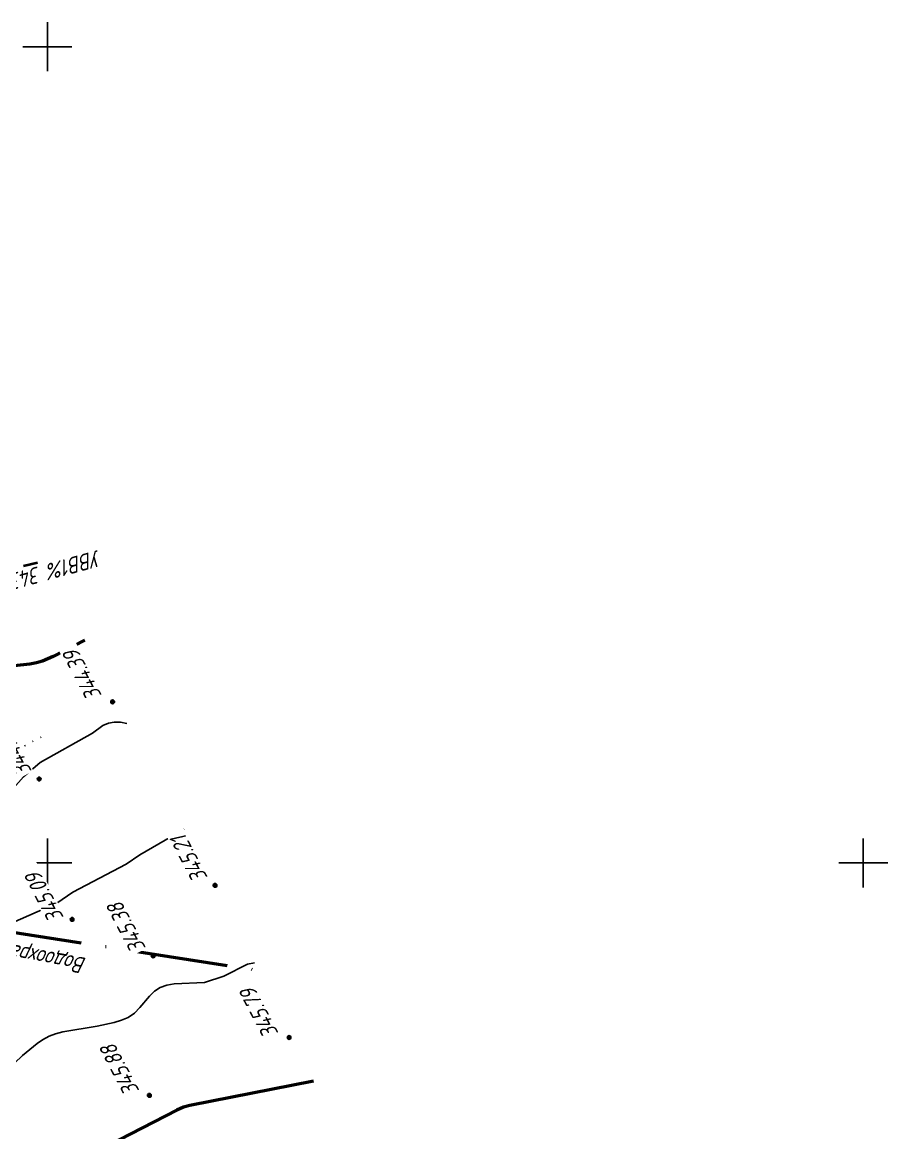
# Model space of a CAD drawing. Extents: x 1517488 to 1518012, y 2189588 to 2190112.
# Drawn here: x 1517896.9 to 1518003, y 2189766.9 to 2189903 of the extents above; entities that cross this region are included whole.
import ezdxf

# ---------------------------------------------------------------- set-up
doc = ezdxf.new("R2010")
doc.units = 0
for name, pattern in [('ACAD_ISO10W100', [18, 12, -3, 0, -3]), ('IZ_HIDDEN', [3, 2, -1]), ('ИИDot', [1, 0, -1])]:
    doc.linetypes.add(name, pattern=pattern)
for name, color, linetype, lineweight in [('ИИ_ГЕОСЕТКА_025', 3, 'Continuous', 25), ('ИИ_ГИДРОЛОГИЯ_025', 150, 'Continuous', 25), ('ИИ_ГРАНИЦА_025', 7, 'Continuous', 25), ('ИИ_КОНТУР_025', 7, 'ИИDot', 25), ('ИИ_ОТМЕТКА_025', 7, 'Continuous', 25), ('ИИ_РЕЛЬЕФ_025', 34, 'Continuous', 25), ('ИИ_РЕЛЬЕФ_050', 34, 'Continuous', 50)]:
    doc.layers.add(name, color=color, linetype=linetype, lineweight=lineweight)
doc.styles.add('VNIPISIMPLEXCUR', font='simplex.shx', dxfattribs={"width": 0.8, "oblique": 15})

# ---------------------------------------------------------------- blocks, each defined once
blk = doc.blocks.new('PICKET')
at = {"color": 0, "linetype": 'Continuous', "lineweight": 25}
for p, q in [((-0.23, 0), (0.23, 0)), ((0, 0.23), (0, -0.23))]:
    blk.add_line(p, q, dxfattribs=at)
blk.add_circle((0, 0), 0.23, dxfattribs=at)
at = {"color": 0, "linetype": 'Continuous', "style": 'VNIPISIMPLEXCUR', "oblique": 15, "width": 0.8}
blk.add_attdef('OTMETKA', (1.25, 0.3), '', height=2, dxfattribs=at)
at = {"color": 8, "linetype": 'Continuous', "style": 'VNIPISIMPLEXCUR', "oblique": 15, "width": 0.8, "flags": 1}
blk.add_attdef('NOMER', (1.25, -2.7), '', height=2, dxfattribs=at)
blk = doc.blocks.new('ИИ05012')
at = {"color": 0, "linetype": 'Continuous', "lineweight": 25, "flags": 128}
for points in [[(0, 3), (0, -3)], [(-3, 0), (3, 0)]]:
    blk.add_lwpolyline(points, dxfattribs=at)

msp = doc.modelspace()

# ---------------------------------------------------------------- linework, layer by layer
at = {"layer": 'ИИ_ГИДРОЛОГИЯ_025', "linetype": 'IZ_HIDDEN', "lineweight": 40, "flags": 128}
msp.add_lwpolyline([(1517767.729, 2189759.258), (1517774.05, 2189760.258), (1517776.799, 2189764.995), (1517783.326, 2189771.584), (1517794.266, 2189785.432), (1517798.97, 2189791.061), (1517801.114, 2189792.19), (1517806.322, 2189794.523), (1517810.193, 2189796.014), (1517815.085, 2189797.906), (1517817.691, 2189800.238), (1517817.266, 2189804.945), (1517814.198, 2189811.549), (1517811.615, 2189818.271), (1517807.591, 2189818.891), (1517800.391, 2189815.92), (1517793.4, 2189813.333), (1517790.003, 2189812.503), (1517786.431, 2189812.265), (1517785.854, 2189813.879), (1517787.654, 2189815.923), (1517790.582, 2189818.424), (1517794.977, 2189820.739), (1517802.436, 2189824.258), (1517807.069, 2189825.602), (1517811.922, 2189828.457), (1517817.876, 2189828.853), (1517823.551, 2189832.117), (1517828.657, 2189836.725), (1517831.188, 2189842.579), (1517834.628, 2189846.446), (1517839.057, 2189849.738), (1517841.72, 2189851.963), (1517844.571, 2189853.354), (1517852.7, 2189852.511), (1517859.346, 2189851.157), (1517863.553, 2189849.058), (1517865.58, 2189845.338), (1517865.482, 2189841.173), (1517865.627, 2189839.361), (1517868.765, 2189837.373), (1517869.921, 2189835.933), (1517871.672, 2189833.836), (1517877.209, 2189832.33), (1517883.588, 2189833.319), (1517898.79, 2189836.797)], dxfattribs=at)
at = {"layer": 'ИИ_ГРАНИЦА_025', "color": 150, "linetype": 'ACAD_ISO10W100', "lineweight": 50, "flags": 128}
msp.add_lwpolyline([(1517774.823, 2189765.568), (1517783.469, 2189766.144), (1517807.124, 2189785.862), (1517810.716, 2189785.361), (1517848.228, 2189793.342), (1517858.123, 2189797.372), (1517925.715, 2189786.864)], dxfattribs=at)
at = {"layer": 'ИИ_КОНТУР_025', "linetype": 'ИИDot', "flags": 128}
msp.add_lwpolyline([(1517760.896, 2189755.167), (1517762.534, 2189754.464), (1517763.092, 2189754.282), (1517764.405, 2189754.057), (1517765.98, 2189754.019), (1517767.818, 2189754.169), (1517769.867, 2189754.51), (1517770.445, 2189754.729), (1517771.198, 2189755.092), (1517772.009, 2189755.484), (1517772.86, 2189755.92), (1517774.072, 2189756.537), (1517775.472, 2189757.229), (1517776.893, 2189757.945), (1517777.827, 2189758.486), (1517778.876, 2189758.991), (1517780.042, 2189759.461), (1517781.324, 2189759.895), (1517782.722, 2189760.293), (1517785.866, 2189760.982), (1517800.355, 2189763.548), (1517803.54, 2189764.272), (1517806.821, 2189765.198), (1517810.196, 2189766.326), (1517813.634, 2189767.642), (1517816.939, 2189769.067), (1517820.076, 2189770.587), (1517823.048, 2189772.202), (1517828.773, 2189775.716), (1517836.357, 2189780.643), (1517841.682, 2189784.093), (1517850.702, 2189789.675), (1517855.84, 2189792.829), (1517858.126, 2189794.364), (1517860.158, 2189795.852), (1517861.936, 2189797.293), (1517863.461, 2189798.687), (1517864.732, 2189800.034), (1517865.749, 2189801.333), (1517866.512, 2189802.586), (1517867.089, 2189803.763), (1517867.546, 2189804.837), (1517867.884, 2189805.807), (1517868.103, 2189806.675), (1517868.202, 2189807.439), (1517868.182, 2189808.1), (1517868.043, 2189808.657), (1517867.228, 2189809.948), (1517866.83, 2189810.849), (1517866.592, 2189811.813), (1517866.512, 2189812.84), (1517866.544, 2189813.362), (1517866.639, 2189813.868), (1517866.798, 2189814.358), (1517867.021, 2189814.832), (1517867.308, 2189815.29), (1517868.071, 2189816.159), (1517868.548, 2189816.569), (1517869.068, 2189816.936), (1517869.609, 2189817.231), (1517870.171, 2189817.455), (1517870.754, 2189817.607), (1517871.359, 2189817.688), (1517871.984, 2189817.697), (1517872.631, 2189817.635), (1517875.491, 2189816.933), (1517880.77, 2189815.438), (1517883.375, 2189814.493), (1517885.669, 2189813.404), (1517887.664, 2189812.311), (1517888.847, 2189811.823), (1517889.913, 2189811.548), (1517890.862, 2189811.484), (1517891.473, 2189811.615), (1517892.416, 2189811.966), (1517895.295, 2189813.328), (1517899.5, 2189815.568), (1517899.62, 2189815.635)], dxfattribs=at)
at = {"layer": 'ИИ_РЕЛЬЕФ_025'}
for points, elevation in [([(1517909.729, 2189817.069), (1517908.936, 2189817.237), (1517908.18, 2189817.26), (1517907.461, 2189817.14), (1517906.789, 2189816.826), (1517905.521, 2189815.906), (1517899.121, 2189812.292), (1517897.058, 2189810.56), (1517894.57, 2189807.711)], 344.5), ([(1517916.773, 2189804.116), (1517911.34, 2189800.976), (1517909.657, 2189799.864), (1517903.101, 2189796.429), (1517901.164, 2189795.088), (1517890.813, 2189790.529), (1517889.509, 2189789.784), (1517889.017, 2189789.435), (1517888.295, 2189788.688), (1517887.519, 2189787.29), (1517885.67, 2189784.454), (1517885.174, 2189783.792), (1517884.638, 2189783.188), (1517883.973, 2189782.589), (1517883.261, 2189782.058), (1517881.042, 2189780.582), (1517873.802, 2189776.827), (1517865.922, 2189773.182), (1517859.726, 2189769.481), (1517855.608, 2189765.628)], 345), ([(1517925.367, 2189787.752), (1517924.504, 2189787.601), (1517921.634, 2189786.104), (1517919.263, 2189785.337), (1517915.528, 2189785.168), (1517914.645, 2189785.017), (1517913.823, 2189784.737), (1517913.113, 2189784.282), (1517912.501, 2189783.676), (1517911.34, 2189782.274), (1517910.674, 2189781.611), (1517909.873, 2189781.06), (1517909.084, 2189780.715), (1517908.172, 2189780.433), (1517906.102, 2189780.003), (1517901.873, 2189779.285), (1517900.982, 2189779.053), (1517900.22, 2189778.771), (1517899.411, 2189778.34), (1517898.734, 2189777.869), (1517896.935, 2189776.389), (1517893.912, 2189773.536), (1517889.997, 2189770.495), (1517861.274, 2189755.913)], 345.5)]:
    msp.add_lwpolyline(points, dxfattribs=dict(at, elevation=elevation))
at = {"layer": 'ИИ_РЕЛЬЕФ_050'}
for points, elevation in [([(1517904.576, 2189827.292), (1517900.699, 2189825.278), (1517899.381, 2189824.729), (1517898.651, 2189824.497), (1517897.84, 2189824.346), (1517895.116, 2189824.066)], 344), ([(1517932.589, 2189773.249), (1517917.469, 2189770.277), (1517916.689, 2189770.055), (1517915.873, 2189769.723), (1517884.757, 2189753.753)], 346)]:
    msp.add_lwpolyline(points, dxfattribs=dict(at, elevation=elevation))

# ---------------------------------------------------------------- block references
at = {"layer": 'ИИ_ГЕОСЕТКА_025'}
for p in [(1517900, 2189900), (1517900, 2189800), (1518000, 2189800)]:
    msp.add_blockref('ИИ05012', p, dxfattribs=at)

# ---------------------------------------------------------------- next in the draw order: wipeouts: each hides what was drawn before it
at = {"lineweight": 0}
for points, layer in [([(1517886.151, 2189847.21), (1517899.784, 2189857.775), (1517898.387, 2189859.577), (1517884.754, 2189849.012)], 'ИИ_ГИДРОЛОГИЯ_025'), ([(1517906.049, 2189838.456), (1517889.402, 2189833.945), (1517889.999, 2189831.745), (1517906.646, 2189836.256)], 'ИИ_ГИДРОЛОГИЯ_025'), ([(1517904.728, 2189788.501), (1517881.256, 2189792.874), (1517880.839, 2189790.633), (1517904.31, 2189786.26)], 'ИИ_ГИДРОЛОГИЯ_025'), ([(1517906.857, 2189820.545), (1517902.938, 2189827.984), (1517900.921, 2189826.922), (1517904.84, 2189819.482)], 'ИИ_ОТМЕТКА_025'), ([(1517898.274, 2189811.278), (1517894.354, 2189818.717), (1517892.337, 2189817.655), (1517896.256, 2189810.215)], 'ИИ_ОТМЕТКА_025'), ([(1517919.834, 2189798.248), (1517916.127, 2189805.283), (1517914.11, 2189804.22), (1517917.816, 2189797.185)], 'ИИ_ОТМЕТКА_025'), ([(1517912.254, 2189789.608), (1517908.299, 2189797.115), (1517906.282, 2189796.052), (1517910.236, 2189788.545)], 'ИИ_ОТМЕТКА_025'), ([(1517928.516, 2189779.17), (1517924.597, 2189786.61), (1517922.579, 2189785.547), (1517926.498, 2189778.108)], 'ИИ_ОТМЕТКА_025'), ([(1517911.453, 2189772.134), (1517907.498, 2189779.641), (1517905.481, 2189778.578), (1517909.436, 2189771.071)], 'ИИ_ОТМЕТКА_025')]:
    msp.add_wipeout(points, dxfattribs=at).dxf.layer = layer

# ---------------------------------------------------------------- next in the draw order: block references
at = {"layer": 'ИИ_ОТМЕТКА_025'}
ref = msp.add_blockref('PICKET', (1517907.99, 2189819.73, 344.39), dxfattribs=dict(at, rotation=117.7797222222222))
ref.add_attrib('OTMETKA', '344.39', (1517906.716, 2189820.513, 344.39), dxfattribs={"layer": '0', "color": 0, "height": 2, "rotation": 117.77972, "style": 'VNIPISIMPLEXCUR', "oblique": 15, "width": 0.8})
ref = msp.add_blockref('PICKET', (1517898.98, 2189810.28, 344.56), dxfattribs=dict(at, rotation=117.7797222222222))
ref.add_attrib('OTMETKA', '344.56', (1517898.132, 2189811.246, 344.56), dxfattribs={"layer": '0', "color": 0, "height": 2, "rotation": 117.77972, "style": 'VNIPISIMPLEXCUR', "oblique": 15, "width": 0.8})
ref = msp.add_blockref('PICKET', (1517920.54, 2189797.25, 345.21), dxfattribs=dict(at, rotation=117.7797222222222))
ref.add_attrib('OTMETKA', '345.21', (1517919.692, 2189798.216, 345.21), dxfattribs={"layer": '0', "color": 0, "height": 2, "rotation": 117.77972, "style": 'VNIPISIMPLEXCUR', "oblique": 15, "width": 0.8})
ref = msp.add_blockref('PICKET', (1517912.96, 2189788.61, 345.38), dxfattribs=dict(at, rotation=117.7797222222222))
ref.add_attrib('OTMETKA', '345.38', (1517912.112, 2189789.576, 345.38), dxfattribs={"layer": '0', "color": 0, "height": 2, "rotation": 117.77972, "style": 'VNIPISIMPLEXCUR', "oblique": 15, "width": 0.8})
ref = msp.add_blockref('PICKET', (1517929.62, 2189778.61, 345.79), dxfattribs=dict(at, rotation=117.7797222222222))
ref.add_attrib('OTMETKA', '345.79', (1517928.374, 2189779.138, 345.79), dxfattribs={"layer": '0', "color": 0, "height": 2, "rotation": 117.77972, "style": 'VNIPISIMPLEXCUR', "oblique": 15, "width": 0.8})
ref = msp.add_blockref('PICKET', (1517912.49, 2189771.52, 345.88), dxfattribs=dict(at, rotation=117.7797222222222))
ref.add_attrib('OTMETKA', '345.88', (1517911.311, 2189772.102, 345.88), dxfattribs={"layer": '0', "color": 0, "height": 2, "rotation": 117.77972, "style": 'VNIPISIMPLEXCUR', "oblique": 15, "width": 0.8})

# ---------------------------------------------------------------- next in the draw order: texts
at = {"layer": 'ИИ_ГИДРОЛОГИЯ_025', "style": 'VNIPISIMPLEXCUR', "oblique": 15, "width": 0.8}
msp.add_text('УВВ1%%% 343.80', height=2, rotation=195.16298, dxfattribs=at).set_placement((1517906.171, 2189838.345, 10.5))

# ---------------------------------------------------------------- next in the draw order: wipeouts: each hides what was drawn before it
at = {"lineweight": 0}
msp.add_wipeout([(1517902.183, 2189793.352), (1517898.264, 2189800.792), (1517896.247, 2189799.729), (1517900.166, 2189792.29)], dxfattribs=at).dxf.layer = 'ИИ_ОТМЕТКА_025'

# ---------------------------------------------------------------- next in the draw order: block references
at = {"layer": 'ИИ_ОТМЕТКА_025'}
ref = msp.add_blockref('PICKET', (1517903.02, 2189793.08, 345.09), dxfattribs=dict(at, rotation=117.7797222222222))
ref.add_attrib('OTMETKA', '345.09', (1517902.042, 2189793.321, 345.09), dxfattribs={"layer": '0', "color": 0, "height": 2, "rotation": 117.77972, "style": 'VNIPISIMPLEXCUR', "oblique": 15, "width": 0.8})

# ---------------------------------------------------------------- next in the draw order: texts
at = {"layer": 'ИИ_ГИДРОЛОГИЯ_025', "style": 'VNIPISIMPLEXCUR', "oblique": 15, "width": 0.8}
msp.add_text('Водоохранная зона', height=2, rotation=169.44619, dxfattribs=at).set_placement((1517904.864, 2189788.333))

doc.saveas('drawing.dxf')
